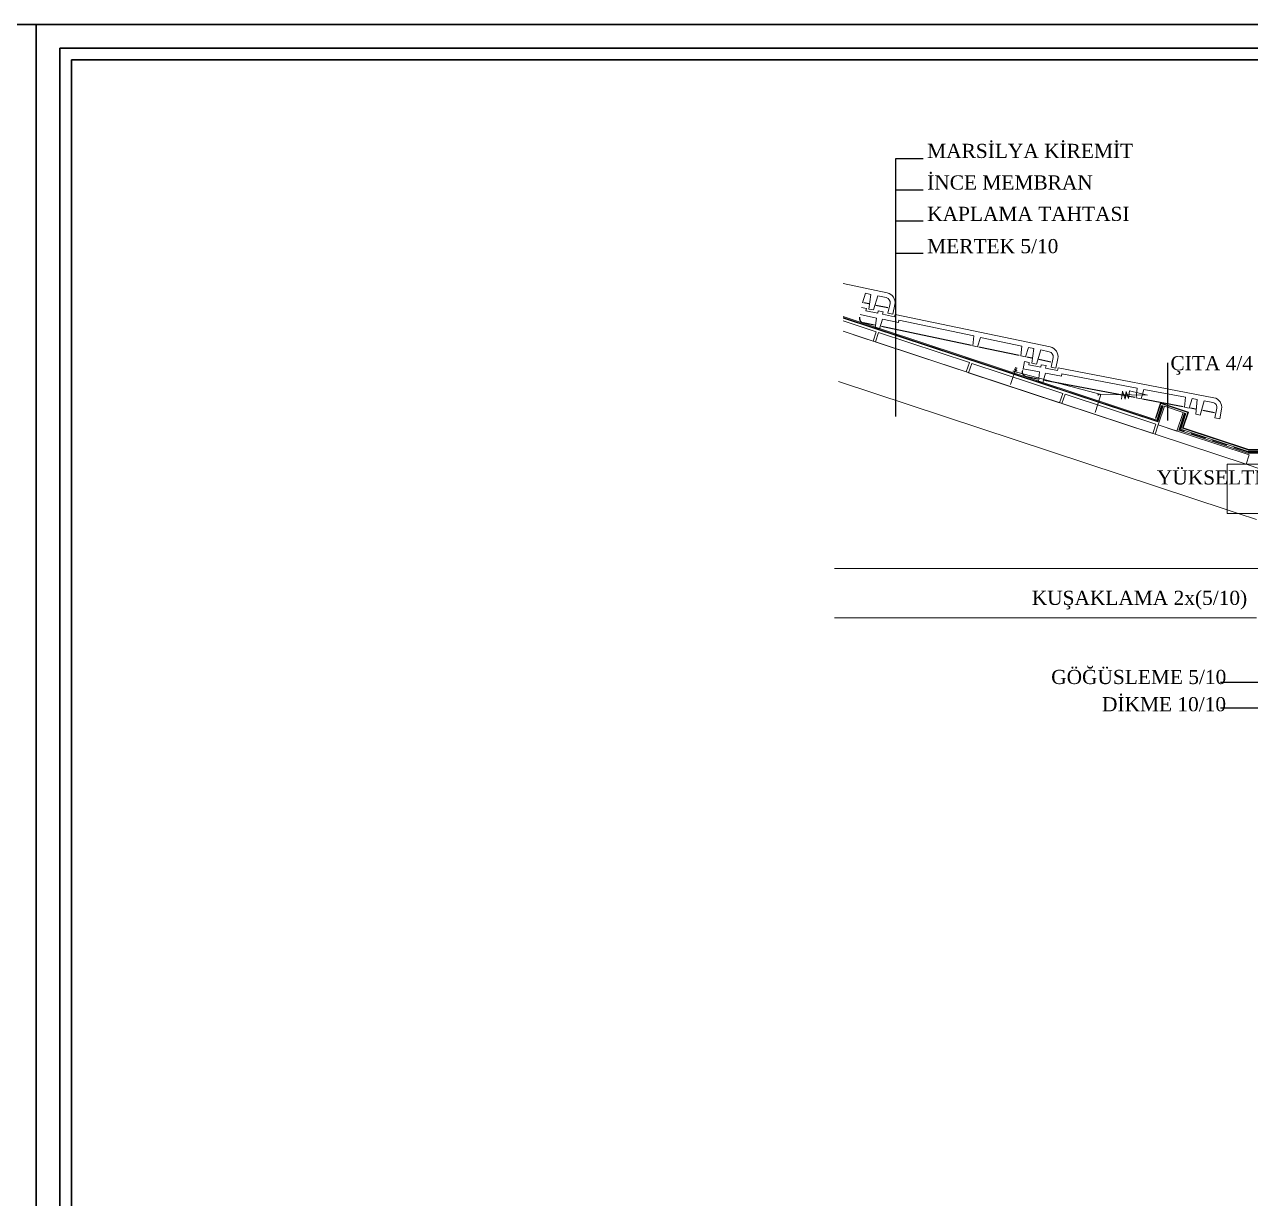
# Model space of a CAD drawing. Extents: x 386248 to 427517, y 4539405 to 4542296.
# Drawn here: x 416076 to 416597, y 4541797 to 4542296 of the extents above; entities that cross this region are included whole.
import ezdxf

# ---------------------------------------------------------------- set-up
doc = ezdxf.new("R2010")
doc.units = 0
doc.linetypes.add('HIDDEN', pattern=[9.525, 6.35, -3.175])
for name, color, linetype, lineweight in [('cati', 232, 'Continuous', 20), ('KUPESTE', 30, 'Continuous', 18), ('YAZI', 7, 'Continuous', 25), ('YAZILAR', 1, 'Continuous', 30)]:
    doc.layers.add(name, color=color, linetype=linetype, lineweight=lineweight)
doc.layers.add('Tarama', color=7, linetype='Continuous')
doc.styles.add('BASLIK', font='')
doc.styles.get('BASLIK').set_extended_font_data('Times New Roman Tur')

msp = doc.modelspace()

# ---------------------------------------------------------------- linework, layer by layer
at = {"layer": 'cati'}
for p, q in [((416442.46, 4542181.786), (416423.796, 4542185.7)), ((416433.212, 4542181.594), (416431.989, 4542177.588)), ((416435.45, 4542181.125), (416433.212, 4542181.594)), ((416434.715, 4542174.885), (416435.45, 4542181.125)), ((416438.407, 4542180.505), (416436.573, 4542174.495)), ((416442.032, 4542179.744), (416438.407, 4542180.505)), ((416433.598, 4542175.168), (416431.557, 4542175.596)), ((416433.384, 4542174.147), (416433.598, 4542175.168)), ((416436.573, 4542174.495), (416434.715, 4542174.885)), ((416442.789, 4542173.192), (416443.646, 4542177.275)), ((416444.831, 4542172.764), (416445.687, 4542176.847)), ((416437.846, 4542171.08), (416430.915, 4542172.534)), ((416438.458, 4542173.083), (416433.384, 4542174.147)), ((416437.356, 4542166.92), (416437.846, 4542171.08)), ((416438.672, 4542174.104), (416438.458, 4542173.083)), ((416440.713, 4542173.676), (416438.672, 4542174.104)), ((416440.437, 4542170.537), (416439.215, 4542166.531)), ((416447.186, 4542169.121), (416440.437, 4542170.537)), ((416440.713, 4542173.676), (416440.499, 4542172.655)), ((416445.573, 4542171.591), (416440.499, 4542172.655)), ((416444.831, 4542172.764), (416442.789, 4542173.192)), ((416445.573, 4542171.591), (416445.787, 4542172.612)), ((416511.69, 4542158.791), (416445.787, 4542172.612)), ((416447.186, 4542169.121), (416447.4, 4542170.142)), ((416479.252, 4542163.462), (416447.4, 4542170.142)), ((416439.215, 4542166.531), (416437.356, 4542166.92)), ((416478.762, 4542159.303), (416479.252, 4542163.462)), ((416480.804, 4542158.874), (416478.762, 4542159.303)), ((416482.026, 4542162.881), (416480.804, 4542158.874)), ((416499.667, 4542159.181), (416482.026, 4542162.881)), ((416499.177, 4542155.021), (416499.667, 4542159.181)), ((416502.441, 4542158.599), (416501.218, 4542154.593)), ((416504.679, 4542158.13), (416502.441, 4542158.599)), ((416501.218, 4542154.593), (416499.177, 4542155.021)), ((416503.944, 4542151.89), (416504.679, 4542158.13)), ((416507.636, 4542157.51), (416505.802, 4542151.501)), ((416511.261, 4542156.75), (416507.636, 4542157.51)), ((416512.018, 4542150.197), (416512.875, 4542154.28)), ((416514.06, 4542149.769), (416514.916, 4542153.852)), ((416494.85, 4542142.821), (416497.203, 4542149.952)), ((416497.697, 4542148.613), (416495.8, 4542148.547)), ((416495.8, 4542148.547), (416532.792, 4542138.737)), ((416496.388, 4542149.332), (416497.697, 4542148.613)), ((416497.5, 4542149.332), (416496.388, 4542149.332)), ((416496.852, 4542150.068), (416497.716, 4542149.783)), ((416499.948, 4542148.515), (416500.069, 4542149.148)), ((416500.144, 4542149.539), (416500.731, 4542152.612)), ((416507.1, 4542148.21), (416500.144, 4542149.539)), ((416502.78, 4542152.221), (416500.731, 4542152.612)), ((416502.584, 4542151.196), (416502.78, 4542152.221)), ((416507.676, 4542150.223), (416502.584, 4542151.196)), ((416505.802, 4542151.501), (416503.944, 4542151.89)), ((416506.685, 4542144.042), (416507.1, 4542148.21)), ((416507.871, 4542151.248), (416507.676, 4542150.223)), ((416509.92, 4542150.856), (416507.871, 4542151.248)), ((416509.92, 4542150.856), (416509.724, 4542149.832)), ((416514.816, 4542148.859), (416509.724, 4542149.832)), ((416514.06, 4542149.769), (416512.018, 4542150.197)), ((416514.816, 4542148.859), (416515.012, 4542149.884)), ((416581.152, 4542137.247), (416515.012, 4542149.884)), ((416508.55, 4542143.686), (416506.685, 4542144.042)), ((416509.701, 4542147.713), (416508.55, 4542143.686)), ((416516.474, 4542146.419), (416509.701, 4542147.713)), ((416516.474, 4542146.419), (416516.669, 4542147.443)), ((416548.636, 4542141.336), (416516.669, 4542147.443)), ((416530.716, 4542130.985), (416533.069, 4542138.116)), ((416531.82, 4542138.528), (416532.388, 4542138.341)), ((416532.792, 4542138.737), (416552.945, 4542138.319)), ((416542.431, 4542139.985), (416541.918, 4542136.652)), ((416543.585, 4542136.652), (416542.431, 4542139.985)), ((416543.97, 4542139.857), (416543.585, 4542136.652)), ((416544.996, 4542136.909), (416543.97, 4542139.857)), ((416545.38, 4542140.113), (416544.996, 4542136.909)), ((416552.945, 4542138.319), (416545.38, 4542140.113)), ((416548.221, 4542137.168), (416548.636, 4542141.336)), ((416551.42, 4542140.804), (416550.27, 4542136.776)), ((416569.124, 4542137.421), (416551.42, 4542140.804)), ((416550.27, 4542136.776), (416548.221, 4542137.168)), ((416558.484, 4542135.054), (416556.327, 4542128.517)), ((416558.616, 4542134.791), (416556.525, 4542128.452)), ((416558.484, 4542135.054), (416570.369, 4542131.132)), ((416558.616, 4542134.791), (416570.105, 4542130.999)), ((416568.709, 4542133.253), (416569.124, 4542137.421)), ((416570.758, 4542132.862), (416568.709, 4542133.253)), ((416571.908, 4542136.889), (416570.758, 4542132.862)), ((416574.155, 4542136.46), (416571.908, 4542136.889)), ((416573.532, 4542130.208), (416574.155, 4542136.46)), ((416577.122, 4542135.893), (416575.397, 4542129.852)), ((416580.761, 4542135.198), (416577.122, 4542135.893)), ((416581.635, 4542128.66), (416582.418, 4542132.758)), ((416570.105, 4542130.999), (416567.883, 4542124.264)), ((416570.369, 4542131.132), (416568.146, 4542124.397)), ((416575.397, 4542129.852), (416573.532, 4542130.208)), ((416583.684, 4542128.268), (416581.635, 4542128.66)), ((416583.684, 4542128.268), (416584.467, 4542132.366)), ((416595.975, 4542114.994), (416567.883, 4542124.264)), ((416596.04, 4542115.192), (416568.146, 4542124.397)), ((416629.767, 4542115.234), (416595.779, 4542115.234)), ((416629.854, 4542115.026), (416595.779, 4542115.026))]:
    msp.add_line(p, q, dxfattribs=at)
for centre, radius, start, end in [((416441.604, 4542177.703), 2.086, 348.15588, 78.15582), ((416441.604, 4542177.703), 4.172, 348.15588, 78.15582), ((416510.833, 4542154.708), 4.172, 348.15588, 78.15582), ((416510.833, 4542154.708), 2.086, 348.15588, 78.15582), ((416532.585, 4542138.272), 0.509, 342.1303, 161.3439)]:
    msp.add_arc(centre, radius, start, end, dxfattribs=at)
at = {"layer": 'cati', "extrusion": (0, 0, -1)}
for major_axis, ratio, start_param, end_param in [((-1.475, 1.475), 0.9999999, 0.974186, 2.5449825), ((-2.95, 2.95), 0.9999998, 0.9741862, 2.5449822)]:
    msp.add_ellipse((416580.369, 4542133.149), major_axis=major_axis, ratio=ratio, start_param=start_param, end_param=end_param, dxfattribs=at)
at = {"layer": 'KUPESTE', "color": 31}
for p, q in [((416556.95, 4542127.743), (416423.796, 4542171.684)), ((416557.149, 4542127.348), (416423.796, 4542171.355)), ((416557.348, 4542126.953), (416423.796, 4542171.025)), ((416437.749, 4542165.232), (416423.796, 4542169.836)), ((416423.796, 4542165.443), (416436.441, 4542161.27)), ((416594.907, 4542108.976), (416428.247, 4542163.974)), ((416436.441, 4542161.27), (416437.749, 4542165.232)), ((416438.739, 4542164.905), (416437.432, 4542160.943)), ((416477.365, 4542152.158), (416438.739, 4542164.905)), ((416437.432, 4542160.943), (416476.058, 4542148.197)), ((416476.058, 4542148.197), (416477.365, 4542152.158)), ((416478.356, 4542151.831), (416477.048, 4542147.87)), ((416516.982, 4542139.085), (416478.356, 4542151.831)), ((416586.828, 4542089.677), (416421.71, 4542144.166)), ((416477.048, 4542147.87), (416515.674, 4542135.123)), ((416515.674, 4542135.123), (416516.982, 4542139.085)), ((416517.972, 4542138.758), (416516.665, 4542134.796)), ((416556.598, 4542126.012), (416517.972, 4542138.758)), ((416516.665, 4542134.796), (416555.291, 4542122.05)), ((416559.015, 4542134), (416556.95, 4542127.743)), ((416559.312, 4542133.902), (416557.149, 4542127.348)), ((416559.609, 4542133.804), (416557.348, 4542126.953)), ((416557.588, 4542125.685), (416560.203, 4542133.608)), ((416560.203, 4542133.608), (416568.126, 4542130.993)), ((416568.126, 4542130.993), (416565.512, 4542123.07)), ((416568.721, 4542130.797), (416566.302, 4542123.468)), ((416569.018, 4542130.699), (416566.697, 4542123.667)), ((416569.315, 4542130.601), (416567.092, 4542123.866)), ((416555.291, 4542122.05), (416556.598, 4542126.012)), ((416557.588, 4542125.685), (416556.281, 4542121.723)), ((416596.214, 4542112.938), (416557.588, 4542125.685)), ((416565.512, 4542123.07), (416557.588, 4542125.685)), ((416595.678, 4542113.774), (416566.302, 4542123.468)), ((416595.779, 4542114.4), (416567.092, 4542123.866)), ((416556.281, 4542121.723), (416594.907, 4542108.976)), ((416594.907, 4542108.976), (416596.214, 4542112.938)), ((416630.372, 4542113.774), (416595.678, 4542113.774)), ((416630.113, 4542114.4), (416595.779, 4542114.4)), ((416638.975, 4542108.976), (416586.828, 4542108.976)), ((416586.828, 4542108.976), (416586.828, 4542088.118)), ((416586.828, 4542088.118), (416638.975, 4542088.118)), ((416599.26, 4542085.575), (416591.554, 4542088.118)), ((416630.548, 4542064.716), (416420.104, 4542064.716)), ((416599.26, 4542043.857), (416420.104, 4542043.857))]:
    msp.add_line(p, q, dxfattribs=at)
at = {"layer": 'KUPESTE', "color": 31, "linetype": 'HIDDEN'}
for p, q in [((416595.728, 4542114.087), (416566.697, 4542123.667)), ((416630.243, 4542114.087), (416595.728, 4542114.087))]:
    msp.add_line(p, q, dxfattribs=at)
at = {"layer": 'KUPESTE', "color": 31, "linetype": 'HIDDEN', "ltscale": 2}
for p, q in [((416594.907, 4542108.976), (416638.975, 4542094.434)), ((416586.828, 4542089.677), (416591.554, 4542088.118))]:
    msp.add_line(p, q, dxfattribs=at)
at = {"layer": 'Tarama'}
for p, q in [((416434.603, 4542177.04), (416432.523, 4542177.476)), ((416442.7, 4542175.342), (416437.648, 4542176.401)), ((416437.12, 4542168.036), (416432.314, 4542169.043)), ((416478.218, 4542159.417), (416440.004, 4542167.431)), ((416498.562, 4542155.15), (416481.345, 4542158.761)), ((416503.832, 4542154.045), (416501.753, 4542154.481)), ((416511.929, 4542152.347), (416506.877, 4542153.406)), ((416506.429, 4542145.153), (416501.605, 4542146.074)), ((416547.674, 4542137.272), (416509.323, 4542144.6)), ((416568.091, 4542133.371), (416550.813, 4542136.672)), ((416573.38, 4542132.361), (416571.294, 4542132.759)), ((416581.507, 4542130.808), (416576.437, 4542131.777))]:
    msp.add_line(p, q, dxfattribs=at)
msp.add_arc((416432.742, 4542171.085), 2.086, 168.15588, 258.15582, dxfattribs=at)
at = {"layer": 'Tarama', "extrusion": (0, 0, -1)}
msp.add_ellipse((416501.997, 4542148.123), major_axis=(-1.475, 1.475), ratio=0.9999999, start_param=4.1157787, end_param=5.6865751, dxfattribs=at)
at = {"layer": 'YAZI', "color": 252}
for p, q in [((416446.144, 4542129.336), (416446.144, 4542238.807)), ((416446.144, 4542238.807), (416457.701, 4542238.807)), ((416446.144, 4542225.479), (416457.701, 4542225.479)), ((416446.144, 4542212.364), (416457.701, 4542212.364)), ((416446.144, 4542198.615), (416457.701, 4542198.615)), ((416561.705, 4542127.579), (416561.705, 4542152.051)), ((416607.112, 4542016.273), (416584.034, 4542016.273)), ((416614.693, 4542005.424), (416584.034, 4542005.424))]:
    msp.add_line(p, q, dxfattribs=at)
at = {"layer": 'YAZILAR', "color": 133, "ltscale": 5}
for points in [[(414231.928, 4542295.7), (416081.074, 4542295.7), (416081.074, 4539405.231), (414231.928, 4539405.231)], [(416081.074, 4542295.7), (417230.403, 4542295.7), (417230.403, 4539405.231), (416081.074, 4539405.231)], [(416091.074, 4542285.7), (417220.403, 4542285.7), (417220.403, 4539411.988), (416091.074, 4539411.988)], [(416096.074, 4542280.7), (417215.403, 4542280.7), (417215.403, 4539416.988), (416096.074, 4539416.988)]]:
    msp.add_lwpolyline(points, close=True, dxfattribs=at)

# ---------------------------------------------------------------- texts
at = {"layer": 'YAZI', "color": 252, "style": 'BASLIK'}
for s, height, p in [('MARSİLYA KİREMİT', 6.00736, (416459.437, 4542239.039)), ('İNCE MEMBRAN', 6.00736, (416459.437, 4542225.629)), ('KAPLAMA TAHTASI', 6.00736, (416459.437, 4542212.316)), ('MERTEK 5/10', 6.00736, (416459.437, 4542198.613)), ('ÇITA 4/4', 6.0074, (416562.746, 4542148.927)), ('YÜKSELTME PARÇASI', 6.00736, (416556.994, 4542100.407)), ('KUŞAKLAMA 2x(5/10)', 6.00736, (416503.848, 4542049.276)), ('GÖĞÜSLEME 5/10', 6.00736, (416512.107, 4542015.68)), ('DİKME 10/10', 6.00736, (416533.681, 4542004.108))]:
    msp.add_text(s, height=height, dxfattribs=at).set_placement(p)

doc.saveas('drawing.dxf')
